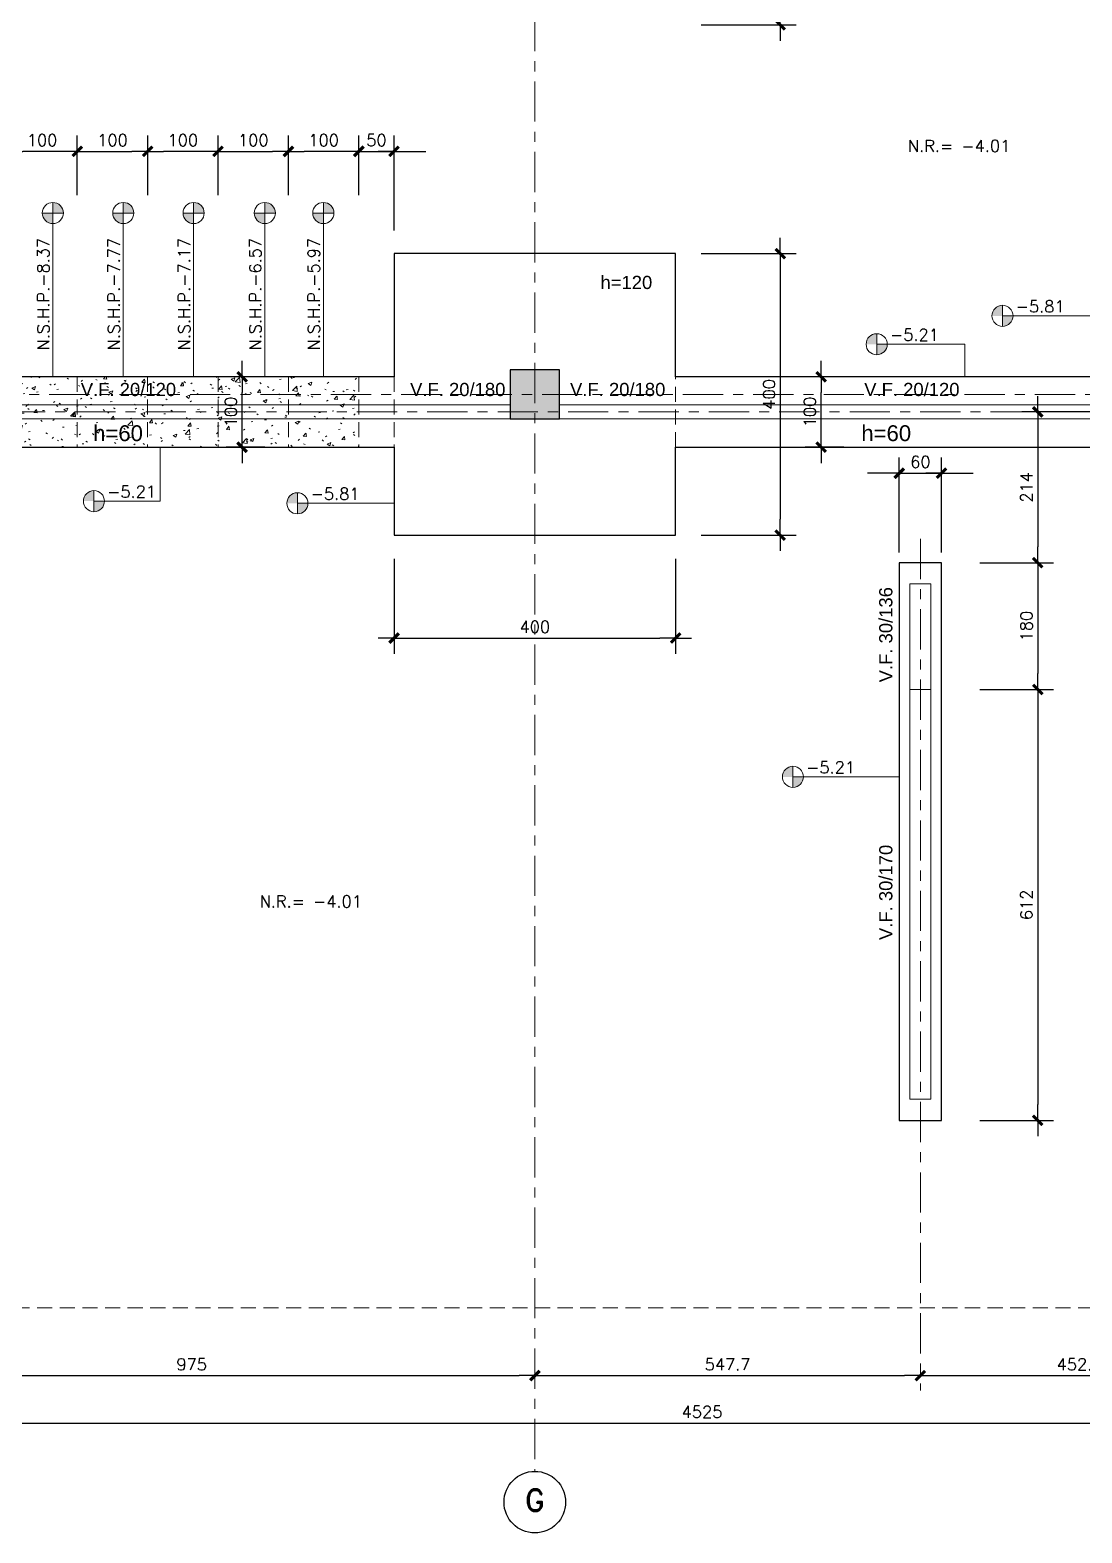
# Model space of a CAD drawing. Extents: x -4 to 6083, y -4 to 8618.
# Drawn here: x 2085 to 3579, y 3177 to 5313 of the extents above; entities that cross this region are included whole.
import ezdxf

# ---------------------------------------------------------------- set-up
doc = ezdxf.new("R2010")
doc.units = 0
doc.header["$LTSCALE"] = 45
doc.header["$MEASUREMENT"] = 0
doc.linetypes.add('Grid Line', pattern=[2.2225, 1.27, -0.3175, 0.3175, -0.3175])
doc.linetypes.add('RLE-PROYECCION', pattern=[0.71438, 0.47625, -0.23813])
doc.layers.get('0').update_dxf_attribs({"linetype": 'CONTINUOUS'})
for name, color, linetype, lineweight in [('A-GENM', 6, 'CONTINUOUS', 15), ('RLE-EJE', 3, 'CONTINUOUS', 25), ('RLE-EJES', 1, 'Grid Line', 9), ('RLE-FUNDACION', 6, 'CONTINUOUS', 25), ('RLE-MURO', 5, 'CONTINUOUS', 25), ('RLE-NIVELES', 3, 'CONTINUOUS', 9), ('RLE-PROYECCION', 2, 'RLE-PROYECCION', 15), ('RLE-SOLID', 252, 'CONTINUOUS', 15), ('RLE-TEXTO-1', 9, 'CONTINUOUS', 9), ('RLE-VIGA', 3, 'CONTINUOUS', 15)]:
    doc.layers.add(name, color=color, linetype=linetype, lineweight=lineweight)
doc.layers.add('RLA-COTAS', color=2, linetype='CONTINUOUS')
doc.layers.add('RLA-COTAS1', color=2, linetype='CONTINUOUS')
doc.styles.add('Arial_2', font='arial.ttf', dxfattribs={"height": 18.75})
doc.styles.add('Arial_3', font='arial.ttf', dxfattribs={"height": 16.875})
doc.styles.add('ROMAND', font='romand', dxfattribs={"height": 31.5})
doc.styles.add('ROMANS', font='ROMANS.shx', dxfattribs={"height": 16.875})
doc.dimstyles.new('ING-75', dxfattribs={"dimscale": 75, "dimtxt": 0.27, "dimasz": 0.3, "dimexe": 0, "dimexo": 0, "dimgap": 0.1, "dimtad": 1, "dimdec": 1, "dimzin": 12, "dimdsep": 46, "dimtxsty": 'ROMANS', "dimblk": 'TICK1', "dimblk1": 'TICK1', "dimblk2": 'TICK1', "dimcen": 0.09, "dimclrd": 2, "dimclre": 1, "dimclrt": 3, "dimadec": 0, "dimazin": 0, "dimtfac": 1, "dimtdec": 0, "dimtix": 1, "dimtmove": 2, "dimatfit": 3, "dimldrblk": 'TICK1', "dimfxl": 0, "dimfxlon": 1, "dimtolj": 1, "dimtzin": 0, "dimarcsym": 0})

# ---------------------------------------------------------------- blocks, each defined once
blk = doc.blocks.new('TICK1')
at = {"color": 2}
for points in [[(0, 0), (-1, 0)], [(0, 0), (1, 0)]]:
    blk.add_lwpolyline(points, dxfattribs=at)
at = {"color": 2, "const_width": 0.2}
blk.add_lwpolyline([(-0.3, -0.3), (0.3, 0.3)], dxfattribs=at)
blk = doc.blocks.new('*D37')
at = {"layer": 'RLA-COTAS', "color": 2, "lineweight": -2, "transparency": 16777216}
blk.add_line((799.6, 3333.5), (5279.6, 3333.5), dxfattribs=at)
at = {"layer": 'RLA-COTAS', "color": 2, "lineweight": -2, "transparency": 16777216, "xscale": 22.5, "yscale": 22.5, "zscale": 22.5, "rotation": 180}
blk.add_blockref('TICK1', (777.1, 3333.5), dxfattribs=at)
at = {"layer": 'RLA-COTAS', "color": 2, "lineweight": -2, "transparency": 16777216, "xscale": 22.5, "yscale": 22.5, "zscale": 22.5}
blk.add_blockref('TICK1', (5302.1, 3333.5), dxfattribs=at)
at = {"layer": 'RLA-COTAS', "color": 3, "transparency": 16777216, "insert": (3039.6, 3349.5), "char_height": 16.88, "attachment_point": 5, "style": 'ROMANS'}
blk.add_mtext('\\A1;4525', dxfattribs=at)
blk = doc.blocks.new('*D43')
at = {"layer": 'RLA-COTAS', "color": 2, "lineweight": -2, "transparency": 16777216}
blk.add_line((1849.6, 3401), (2779.6, 3401), dxfattribs=at)
at = {"layer": 'RLA-COTAS', "color": 2, "lineweight": -2, "transparency": 16777216, "xscale": 22.5, "yscale": 22.5, "zscale": 22.5, "rotation": 180}
blk.add_blockref('TICK1', (1827.1, 3401), dxfattribs=at)
at = {"layer": 'RLA-COTAS', "color": 2, "lineweight": -2, "transparency": 16777216, "xscale": 22.5, "yscale": 22.5, "zscale": 22.5}
blk.add_blockref('TICK1', (2802.1, 3401), dxfattribs=at)
at = {"layer": 'RLA-COTAS', "color": 3, "transparency": 16777216, "insert": (2314.6, 3417), "char_height": 16.88, "attachment_point": 5, "style": 'ROMANS'}
blk.add_mtext('\\A1;975', dxfattribs=at)
blk = doc.blocks.new('*D44')
at = {"layer": 'RLA-COTAS', "color": 2, "lineweight": -2, "transparency": 16777216}
blk.add_line((2824.6, 3401), (3327.3, 3401), dxfattribs=at)
at = {"layer": 'RLA-COTAS', "color": 2, "lineweight": -2, "transparency": 16777216, "xscale": 22.5, "yscale": 22.5, "zscale": 22.5, "rotation": 180}
blk.add_blockref('TICK1', (2802.1, 3401), dxfattribs=at)
at = {"layer": 'RLA-COTAS', "color": 2, "lineweight": -2, "transparency": 16777216, "xscale": 22.5, "yscale": 22.5, "zscale": 22.5}
blk.add_blockref('TICK1', (3349.8, 3401), dxfattribs=at)
at = {"layer": 'RLA-COTAS', "color": 3, "transparency": 16777216, "insert": (3075.9, 3417), "char_height": 16.88, "attachment_point": 5, "style": 'ROMANS'}
blk.add_mtext('\\A1;547.7', dxfattribs=at)
blk = doc.blocks.new('*D45')
at = {"layer": 'RLA-COTAS', "color": 2, "lineweight": -2, "transparency": 16777216}
blk.add_line((3372.3, 3401), (3779.6, 3401), dxfattribs=at)
at = {"layer": 'RLA-COTAS', "color": 2, "lineweight": -2, "transparency": 16777216, "xscale": 22.5, "yscale": 22.5, "zscale": 22.5, "rotation": 180}
blk.add_blockref('TICK1', (3349.8, 3401), dxfattribs=at)
at = {"layer": 'RLA-COTAS', "color": 2, "lineweight": -2, "transparency": 16777216, "xscale": 22.5, "yscale": 22.5, "zscale": 22.5}
blk.add_blockref('TICK1', (3802.1, 3401), dxfattribs=at)
at = {"layer": 'RLA-COTAS', "color": 3, "transparency": 16777216, "insert": (3575.9, 3417), "char_height": 16.88, "attachment_point": 5, "style": 'ROMANS'}
blk.add_mtext('\\A1;452.3', dxfattribs=at)
blk = doc.blocks.new('*D70')
at = {"layer": 'RLA-COTAS1', "color": 1, "lineweight": -2, "transparency": 16777216}
for p, q in [((2602.1, 4561.3), (2602.1, 4426.3)), ((3002.1, 4561.3), (3002.1, 4426.3))]:
    blk.add_line(p, q, dxfattribs=at)
at = {"layer": 'RLA-COTAS1', "color": 2, "lineweight": -2, "transparency": 16777216}
blk.add_line((2624.6, 4448.8), (2979.6, 4448.8), dxfattribs=at)
at = {"layer": 'RLA-COTAS1', "color": 2, "lineweight": -2, "transparency": 16777216, "xscale": 22.5, "yscale": 22.5, "zscale": 22.5, "rotation": 180}
blk.add_blockref('TICK1', (2602.1, 4448.8), dxfattribs=at)
at = {"layer": 'RLA-COTAS1', "color": 2, "lineweight": -2, "transparency": 16777216, "xscale": 22.5, "yscale": 22.5, "zscale": 22.5}
blk.add_blockref('TICK1', (3002.1, 4448.8), dxfattribs=at)
at = {"layer": 'RLA-COTAS1', "color": 3, "transparency": 16777216, "insert": (2802.1, 4464.7), "char_height": 16.88, "attachment_point": 5, "style": 'ROMANS'}
blk.add_mtext('\\A1;400', dxfattribs=at)
blk = doc.blocks.new('*D71')
at = {"layer": 'RLA-COTAS1', "color": 1, "lineweight": -2, "transparency": 16777216}
for p, q in [((3038.2, 4995.1), (3173.2, 4995.1)), ((3038.2, 4595.1), (3173.2, 4595.1))]:
    blk.add_line(p, q, dxfattribs=at)
at = {"layer": 'RLA-COTAS1', "color": 2, "lineweight": -2, "transparency": 16777216}
blk.add_line((3150.7, 4972.6), (3150.7, 4617.6), dxfattribs=at)
at = {"layer": 'RLA-COTAS1', "color": 2, "lineweight": -2, "transparency": 16777216, "xscale": 22.5, "yscale": 22.5, "zscale": 22.5}
for p, rotation in [((3150.7, 4995.1), 90), ((3150.7, 4595.1), 270)]:
    blk.add_blockref('TICK1', p, dxfattribs=dict(at, rotation=rotation))
at = {"layer": 'RLA-COTAS1', "color": 3, "transparency": 16777216, "insert": (3134.8, 4795.1), "char_height": 16.88, "attachment_point": 5, "rotation": 90, "style": 'ROMANS'}
blk.add_mtext('\\A1;400', dxfattribs=at)
blk = doc.blocks.new('*D77')
at = {"layer": 'RLA-COTAS1', "color": 1, "lineweight": -2, "transparency": 16777216}
for p, q in [((3038.2, 5720.1), (3173.2, 5720.1)), ((3038.2, 5320.1), (3173.2, 5320.1))]:
    blk.add_line(p, q, dxfattribs=at)
at = {"layer": 'RLA-COTAS1', "color": 2, "lineweight": -2, "transparency": 16777216}
blk.add_line((3150.7, 5697.6), (3150.7, 5342.6), dxfattribs=at)
at = {"layer": 'RLA-COTAS1', "color": 2, "lineweight": -2, "transparency": 16777216, "xscale": 22.5, "yscale": 22.5, "zscale": 22.5}
for p, rotation in [((3150.7, 5720.1), 90), ((3150.7, 5320.1), 270)]:
    blk.add_blockref('TICK1', p, dxfattribs=dict(at, rotation=rotation))
at = {"layer": 'RLA-COTAS1', "color": 3, "transparency": 16777216, "insert": (3134.8, 5520.1), "char_height": 16.88, "attachment_point": 5, "rotation": 90, "style": 'ROMANS'}
blk.add_mtext('\\A1;400', dxfattribs=at)
blk = doc.blocks.new('*D87')
at = {"layer": 'RLA-COTAS1', "color": 1, "lineweight": -2, "transparency": 16777216}
for p, q in [((3599, 4770.1), (3494, 4770.1)), ((3434, 4555.9), (3539, 4555.9))]:
    blk.add_line(p, q, dxfattribs=at)
at = {"layer": 'RLA-COTAS1', "color": 2, "lineweight": -2, "transparency": 16777216}
blk.add_line((3516.5, 4747.6), (3516.5, 4578.4), dxfattribs=at)
at = {"layer": 'RLA-COTAS1', "color": 2, "lineweight": -2, "transparency": 16777216, "xscale": 22.5, "yscale": 22.5, "zscale": 22.5}
for p, rotation in [((3516.5, 4770.1), 90), ((3516.5, 4555.9), 270)]:
    blk.add_blockref('TICK1', p, dxfattribs=dict(at, rotation=rotation))
at = {"layer": 'RLA-COTAS1', "color": 3, "transparency": 16777216, "insert": (3500.5, 4663), "char_height": 16.88, "attachment_point": 5, "rotation": 90, "style": 'ROMANS'}
blk.add_mtext('\\A1;214', dxfattribs=at)
blk = doc.blocks.new('*D88')
at = {"layer": 'RLA-COTAS1', "color": 1, "lineweight": -2, "transparency": 16777216}
for p, q in [((3434, 4555.9), (3539, 4555.9)), ((3434, 4375.9), (3539, 4375.9))]:
    blk.add_line(p, q, dxfattribs=at)
at = {"layer": 'RLA-COTAS1', "color": 2, "lineweight": -2, "transparency": 16777216}
blk.add_line((3516.5, 4533.4), (3516.5, 4398.4), dxfattribs=at)
at = {"layer": 'RLA-COTAS1', "color": 2, "lineweight": -2, "transparency": 16777216, "xscale": 22.5, "yscale": 22.5, "zscale": 22.5}
for p, rotation in [((3516.5, 4555.9), 90), ((3516.5, 4375.9), 270)]:
    blk.add_blockref('TICK1', p, dxfattribs=dict(at, rotation=rotation))
at = {"layer": 'RLA-COTAS1', "color": 3, "transparency": 16777216, "insert": (3500.5, 4465.9), "char_height": 16.88, "attachment_point": 5, "rotation": 90, "style": 'ROMANS'}
blk.add_mtext('\\A1;180', dxfattribs=at)
blk = doc.blocks.new('*D89')
at = {"layer": 'RLA-COTAS1', "color": 1, "lineweight": -2, "transparency": 16777216}
for p, q in [((3434, 4375.9), (3539, 4375.9)), ((3434, 3763.6), (3539, 3763.6))]:
    blk.add_line(p, q, dxfattribs=at)
at = {"layer": 'RLA-COTAS1', "color": 2, "lineweight": -2, "transparency": 16777216}
blk.add_line((3516.5, 4353.4), (3516.5, 3786.1), dxfattribs=at)
at = {"layer": 'RLA-COTAS1', "color": 2, "lineweight": -2, "transparency": 16777216, "xscale": 22.5, "yscale": 22.5, "zscale": 22.5}
for p, rotation in [((3516.5, 4375.9), 90), ((3516.5, 3763.6), 270)]:
    blk.add_blockref('TICK1', p, dxfattribs=dict(at, rotation=rotation))
at = {"layer": 'RLA-COTAS1', "color": 3, "transparency": 16777216, "insert": (3500.5, 4069.8), "char_height": 16.88, "attachment_point": 5, "rotation": 90, "style": 'ROMANS'}
blk.add_mtext('\\A1;612', dxfattribs=at)
blk = doc.blocks.new('*D90')
at = {"layer": 'RLA-COTAS1', "color": 1, "lineweight": -2, "transparency": 16777216}
for p, q in [((3319.8, 4570.6), (3319.8, 4705.6)), ((3379.8, 4570.6), (3379.8, 4705.6))]:
    blk.add_line(p, q, dxfattribs=at)
at = {"layer": 'RLA-COTAS1', "color": 2, "lineweight": -2, "transparency": 16777216}
for p, q in [((3297.3, 4683.1), (3274.8, 4683.1)), ((3319.8, 4683.1), (3379.8, 4683.1)), ((3402.3, 4683.1), (3424.8, 4683.1))]:
    blk.add_line(p, q, dxfattribs=at)
at = {"layer": 'RLA-COTAS1', "color": 2, "lineweight": -2, "transparency": 16777216, "xscale": 22.5, "yscale": 22.5, "zscale": 22.5}
blk.add_blockref('TICK1', (3319.8, 4683.1), dxfattribs=at)
at = {"layer": 'RLA-COTAS1', "color": 2, "lineweight": -2, "transparency": 16777216, "xscale": 22.5, "yscale": 22.5, "zscale": 22.5, "rotation": 180}
blk.add_blockref('TICK1', (3379.8, 4683.1), dxfattribs=at)
at = {"layer": 'RLA-COTAS1', "color": 3, "transparency": 16777216, "insert": (3349.8, 4699.1), "char_height": 16.88, "attachment_point": 5, "style": 'ROMANS'}
blk.add_mtext('\\A1;60', dxfattribs=at)
blk = doc.blocks.new('*D157')
at = {"layer": 'RLA-COTAS1', "color": 1, "lineweight": -2, "transparency": 16777216}
for p, q in [((2418.5, 4820.1), (2363.7, 4820.1)), ((2418.5, 4720.1), (2363.7, 4720.1))]:
    blk.add_line(p, q, dxfattribs=at)
at = {"layer": 'RLA-COTAS1', "color": 2, "lineweight": -2, "transparency": 16777216}
blk.add_line((2386.2, 4742.6), (2386.2, 4797.6), dxfattribs=at)
at = {"layer": 'RLA-COTAS1', "color": 2, "lineweight": -2, "transparency": 16777216, "xscale": 22.5, "yscale": 22.5, "zscale": 22.5}
for p, rotation in [((2386.2, 4820.1), 90), ((2386.2, 4720.1), 270)]:
    blk.add_blockref('TICK1', p, dxfattribs=dict(at, rotation=rotation))
at = {"layer": 'RLA-COTAS1', "color": 3, "transparency": 16777216, "insert": (2370.2, 4770.1), "char_height": 16.88, "attachment_point": 5, "rotation": 90, "style": 'ROMANS'}
blk.add_mtext('\\A1;100', dxfattribs=at)
blk = doc.blocks.new('*D159')
at = {"layer": 'RLA-COTAS1', "color": 1, "lineweight": -2, "transparency": 16777216}
for p, q in [((3241, 4820.1), (3186.3, 4820.1)), ((3241, 4720.1), (3186.3, 4720.1))]:
    blk.add_line(p, q, dxfattribs=at)
at = {"layer": 'RLA-COTAS1', "color": 2, "lineweight": -2, "transparency": 16777216}
blk.add_line((3208.8, 4742.6), (3208.8, 4797.6), dxfattribs=at)
at = {"layer": 'RLA-COTAS1', "color": 2, "lineweight": -2, "transparency": 16777216, "xscale": 22.5, "yscale": 22.5, "zscale": 22.5}
for p, rotation in [((3208.8, 4820.1), 90), ((3208.8, 4720.1), 270)]:
    blk.add_blockref('TICK1', p, dxfattribs=dict(at, rotation=rotation))
at = {"layer": 'RLA-COTAS1', "color": 3, "transparency": 16777216, "insert": (3192.8, 4770.1), "char_height": 16.88, "attachment_point": 5, "rotation": 90, "style": 'ROMANS'}
blk.add_mtext('\\A1;100', dxfattribs=at)
blk = doc.blocks.new('*D179')
at = {"layer": 'RLA-COTAS1', "color": 1, "lineweight": -2, "transparency": 16777216}
for p, q in [((2052.1, 5078.3), (2052.1, 5162.9)), ((2152.1, 5078.3), (2152.1, 5162.9))]:
    blk.add_line(p, q, dxfattribs=at)
at = {"layer": 'RLA-COTAS1', "color": 2, "lineweight": -2, "transparency": 16777216}
blk.add_line((2129.6, 5140.4), (2074.6, 5140.4), dxfattribs=at)
at = {"layer": 'RLA-COTAS1', "color": 2, "lineweight": -2, "transparency": 16777216, "xscale": 22.5, "yscale": 22.5, "zscale": 22.5, "rotation": 180}
blk.add_blockref('TICK1', (2052.1, 5140.4), dxfattribs=at)
at = {"layer": 'RLA-COTAS1', "color": 2, "lineweight": -2, "transparency": 16777216, "xscale": 22.5, "yscale": 22.5, "zscale": 22.5}
blk.add_blockref('TICK1', (2152.1, 5140.4), dxfattribs=at)
at = {"layer": 'RLA-COTAS1', "color": 3, "transparency": 16777216, "insert": (2102.1, 5156.3), "char_height": 16.88, "attachment_point": 5, "style": 'ROMANS'}
blk.add_mtext('\\A1;100', dxfattribs=at)
blk = doc.blocks.new('*D180')
at = {"layer": 'RLA-COTAS1', "color": 1, "lineweight": -2, "transparency": 16777216}
for p, q in [((2152.1, 5078.3), (2152.1, 5162.9)), ((2252.1, 5078.3), (2252.1, 5162.9))]:
    blk.add_line(p, q, dxfattribs=at)
at = {"layer": 'RLA-COTAS1', "color": 2, "lineweight": -2, "transparency": 16777216}
blk.add_line((2174.6, 5140.4), (2229.6, 5140.4), dxfattribs=at)
at = {"layer": 'RLA-COTAS1', "color": 2, "lineweight": -2, "transparency": 16777216, "xscale": 22.5, "yscale": 22.5, "zscale": 22.5, "rotation": 180}
blk.add_blockref('TICK1', (2152.1, 5140.4), dxfattribs=at)
at = {"layer": 'RLA-COTAS1', "color": 2, "lineweight": -2, "transparency": 16777216, "xscale": 22.5, "yscale": 22.5, "zscale": 22.5}
blk.add_blockref('TICK1', (2252.1, 5140.4), dxfattribs=at)
at = {"layer": 'RLA-COTAS1', "color": 3, "transparency": 16777216, "insert": (2202.1, 5156.3), "char_height": 16.88, "attachment_point": 5, "style": 'ROMANS'}
blk.add_mtext('\\A1;100', dxfattribs=at)
blk = doc.blocks.new('*D181')
at = {"layer": 'RLA-COTAS1', "color": 1, "lineweight": -2, "transparency": 16777216}
for p, q in [((2252.1, 5078.3), (2252.1, 5162.9)), ((2352.1, 5078.3), (2352.1, 5162.9))]:
    blk.add_line(p, q, dxfattribs=at)
at = {"layer": 'RLA-COTAS1', "color": 2, "lineweight": -2, "transparency": 16777216}
blk.add_line((2329.6, 5140.4), (2274.6, 5140.4), dxfattribs=at)
at = {"layer": 'RLA-COTAS1', "color": 2, "lineweight": -2, "transparency": 16777216, "xscale": 22.5, "yscale": 22.5, "zscale": 22.5, "rotation": 180}
blk.add_blockref('TICK1', (2252.1, 5140.4), dxfattribs=at)
at = {"layer": 'RLA-COTAS1', "color": 2, "lineweight": -2, "transparency": 16777216, "xscale": 22.5, "yscale": 22.5, "zscale": 22.5}
blk.add_blockref('TICK1', (2352.1, 5140.4), dxfattribs=at)
at = {"layer": 'RLA-COTAS1', "color": 3, "transparency": 16777216, "insert": (2302.1, 5156.3), "char_height": 16.88, "attachment_point": 5, "style": 'ROMANS'}
blk.add_mtext('\\A1;100', dxfattribs=at)
blk = doc.blocks.new('*D182')
at = {"layer": 'RLA-COTAS1', "color": 1, "lineweight": -2, "transparency": 16777216}
for p, q in [((2352.1, 5078.3), (2352.1, 5162.9)), ((2452.1, 5078.3), (2452.1, 5162.9))]:
    blk.add_line(p, q, dxfattribs=at)
at = {"layer": 'RLA-COTAS1', "color": 2, "lineweight": -2, "transparency": 16777216}
blk.add_line((2374.6, 5140.4), (2429.6, 5140.4), dxfattribs=at)
at = {"layer": 'RLA-COTAS1', "color": 2, "lineweight": -2, "transparency": 16777216, "xscale": 22.5, "yscale": 22.5, "zscale": 22.5, "rotation": 180}
blk.add_blockref('TICK1', (2352.1, 5140.4), dxfattribs=at)
at = {"layer": 'RLA-COTAS1', "color": 2, "lineweight": -2, "transparency": 16777216, "xscale": 22.5, "yscale": 22.5, "zscale": 22.5}
blk.add_blockref('TICK1', (2452.1, 5140.4), dxfattribs=at)
at = {"layer": 'RLA-COTAS1', "color": 3, "transparency": 16777216, "insert": (2402.1, 5156.3), "char_height": 16.88, "attachment_point": 5, "style": 'ROMANS'}
blk.add_mtext('\\A1;100', dxfattribs=at)
blk = doc.blocks.new('*D183')
at = {"layer": 'RLA-COTAS1', "color": 1, "lineweight": -2, "transparency": 16777216}
for p, q in [((2452.1, 5078.3), (2452.1, 5162.9)), ((2552.1, 5078.3), (2552.1, 5162.9))]:
    blk.add_line(p, q, dxfattribs=at)
at = {"layer": 'RLA-COTAS1', "color": 2, "lineweight": -2, "transparency": 16777216}
blk.add_line((2529.6, 5140.4), (2474.6, 5140.4), dxfattribs=at)
at = {"layer": 'RLA-COTAS1', "color": 2, "lineweight": -2, "transparency": 16777216, "xscale": 22.5, "yscale": 22.5, "zscale": 22.5, "rotation": 180}
blk.add_blockref('TICK1', (2452.1, 5140.4), dxfattribs=at)
at = {"layer": 'RLA-COTAS1', "color": 2, "lineweight": -2, "transparency": 16777216, "xscale": 22.5, "yscale": 22.5, "zscale": 22.5}
blk.add_blockref('TICK1', (2552.1, 5140.4), dxfattribs=at)
at = {"layer": 'RLA-COTAS1', "color": 3, "transparency": 16777216, "insert": (2502.1, 5156.3), "char_height": 16.88, "attachment_point": 5, "style": 'ROMANS'}
blk.add_mtext('\\A1;100', dxfattribs=at)
blk = doc.blocks.new('*D184')
at = {"layer": 'RLA-COTAS1', "color": 1, "lineweight": -2, "transparency": 16777216}
for p, q in [((2552.1, 5078.3), (2552.1, 5162.9)), ((2602.1, 5027.9), (2602.1, 5162.9))]:
    blk.add_line(p, q, dxfattribs=at)
at = {"layer": 'RLA-COTAS1', "color": 2, "lineweight": -2, "transparency": 16777216}
for p, q in [((2529.6, 5140.4), (2507.1, 5140.4)), ((2552.1, 5140.4), (2602.1, 5140.4)), ((2624.6, 5140.4), (2647.1, 5140.4))]:
    blk.add_line(p, q, dxfattribs=at)
at = {"layer": 'RLA-COTAS1', "color": 2, "lineweight": -2, "transparency": 16777216, "xscale": 22.5, "yscale": 22.5, "zscale": 22.5}
blk.add_blockref('TICK1', (2552.1, 5140.4), dxfattribs=at)
at = {"layer": 'RLA-COTAS1', "color": 2, "lineweight": -2, "transparency": 16777216, "xscale": 22.5, "yscale": 22.5, "zscale": 22.5, "rotation": 180}
blk.add_blockref('TICK1', (2602.1, 5140.4), dxfattribs=at)
at = {"layer": 'RLA-COTAS1', "color": 3, "transparency": 16777216, "insert": (2577.1, 5156.3), "char_height": 16.88, "attachment_point": 5, "style": 'ROMANS'}
blk.add_mtext('\\A1;50', dxfattribs=at)

msp = doc.modelspace()

# ---------------------------------------------------------------- hatches: boundary and pattern name
at = {"layer": 'A-GENM'}
h = msp.add_hatch(dxfattribs=at)
h.set_pattern_fill('FP_1', color=1, style=0, pattern_type=2)
h.set_pattern_definition([(50, (2192.69, 3632.44), (54.6555, -4.7815), [5.715, -62.865]), (355, (2192.69, 3632.44), (-10.5728, 57.3166), [4.572, -50.292]), (100.451, (2197.245, 3632.04), (44.0828, 52.535), [4.857, -53.427]), (46.184, (2192.69, 3647.68), (81.3237, -12.613), [8.572, -94.297]), (96.636, (2199.47, 3646.63), (71.221, 74.2287), [7.286, -80.141]), (351.184, (2192.69, 3647.68), (71.2217, 74.2274), [6.858, -75.438]), (21, (2200.31, 3643.87), (45.4846, -30.6795), [5.715, -62.865]), (326, (2200.31, 3643.87), (18.5405, 55.256), [4.572, -50.292]), (71.451, (2204.1, 3641.31), (64.025, 24.5763), [4.857, -53.427]), (37.5, (2192.69, 3632.439), (0.9261, 25.36672), [2.515, -47.168, 2.515, -48.539, -50.483]), (37.5, (2192.69, 3632.439), (0.9261, 25.36672), [-100.736, 2.515, -47.968]), (7.5, (2192.69, 3632.44), (20.0456, 30.0546), [2.515, -26.594, 2.515, -46.025, -19.241]), (7.5, (2192.69, 3632.44), (20.0456, 30.0546), [-77.648, 2.515, -16.726]), (327.5, (2175.697, 3632.439), (40.6768, -1.71882), [2.515, -16.535, 2.515, -56.921, -78.867]), (327.5, (2175.697, 3632.439), (40.6768, -1.71882), [-78.486, 2.515, -76.352]), (317.5, (2168.077, 3632.44), (44.4383, 7.6279), [2.515, -22.25, 2.515, -36.957, -56.007]), (317.5, (2168.077, 3632.44), (44.4383, 7.6279), [-64.237, 2.515, -53.492])])
h.paths.add_polyline_path([(2552.065, 4720.123), (2552.065, 4820.128), (1977.448, 4820.128), (1977.448, 4720.123), (2008.178, 4720.123)])
h.paths.add_polyline_path([(1952.065, 4720.123), (1972.065, 4720.123), (1972.065, 4820.128), (1952.065, 4820.128)])
at = {"layer": 'RLE-NIVELES', "linetype": 'Continuous'}
h = msp.add_hatch(color=1, dxfattribs=at)
h.paths.add_polyline_path([(2117.419, 5052.735), (2102.419, 5052.735, 0.41421356), (2117.419, 5037.735)])
h.paths.add_polyline_path([(2132.419, 5052.735, 0.41421356), (2117.419, 5067.735), (2117.419, 5052.735)])
h = msp.add_hatch(color=1, dxfattribs=at)
h.paths.add_polyline_path([(2217.419, 5052.735), (2202.419, 5052.735, 0.41421356), (2217.419, 5037.735)])
h.paths.add_polyline_path([(2232.419, 5052.735, 0.41421356), (2217.419, 5067.735), (2217.419, 5052.735)])
h = msp.add_hatch(color=1, dxfattribs=at)
h.paths.add_polyline_path([(2317.419, 5052.735), (2302.419, 5052.735, 0.41421356), (2317.419, 5037.735)])
h.paths.add_polyline_path([(2332.419, 5052.735, 0.41421356), (2317.419, 5067.735), (2317.419, 5052.735)])
h = msp.add_hatch(color=1, dxfattribs=at)
h.paths.add_polyline_path([(2418.47, 5052.735), (2403.47, 5052.735, 0.41421356), (2418.47, 5037.735)])
h.paths.add_polyline_path([(2433.47, 5052.735, 0.41421356), (2418.47, 5067.735), (2418.47, 5052.735)])
h = msp.add_hatch(color=1, dxfattribs=at)
h.paths.add_polyline_path([(2501.645, 5052.735), (2486.645, 5052.735, 0.41421356), (2501.645, 5037.735)])
h.paths.add_polyline_path([(2516.645, 5052.735, 0.41421356), (2501.645, 5067.735), (2501.645, 5052.735)])
h = msp.add_hatch(color=1, dxfattribs=at)
h.paths.add_polyline_path([(3466.408, 4906.662), (3466.408, 4921.662, 0.41421356), (3451.408, 4906.662)])
h.paths.add_polyline_path([(3466.408, 4891.662, 0.41421356), (3481.408, 4906.662), (3466.408, 4906.662)])
h = msp.add_hatch(color=1, dxfattribs=at)
h.paths.add_polyline_path([(3287.738, 4866.365), (3287.738, 4881.365, 0.41421356), (3272.738, 4866.365)])
h.paths.add_polyline_path([(3287.738, 4851.365, 0.41421356), (3302.738, 4866.365), (3287.738, 4866.365)])
h = msp.add_hatch(color=1, dxfattribs=at)
h.paths.add_polyline_path([(2175.736, 4643.394), (2175.736, 4658.394, 0.41421356), (2160.736, 4643.394)])
h.paths.add_polyline_path([(2175.736, 4628.394, 0.41421356), (2190.736, 4643.394), (2175.736, 4643.394)])
h = msp.add_hatch(color=1, dxfattribs=at)
h.paths.add_polyline_path([(2464.822, 4640.368), (2464.822, 4655.368, 0.41421356), (2449.822, 4640.368)])
h.paths.add_polyline_path([(2464.822, 4625.368, 0.41421356), (2479.822, 4640.368), (2464.822, 4640.368)])
h = msp.add_hatch(color=1, dxfattribs=at)
h.paths.add_polyline_path([(3168.692, 4251.699), (3168.692, 4266.699, 0.41421356), (3153.692, 4251.699)])
h.paths.add_polyline_path([(3168.692, 4236.699, 0.41421356), (3183.692, 4251.699), (3168.692, 4251.699)])
at = {"layer": 'RLE-SOLID'}
msp.add_hatch(color=256, dxfattribs=at).paths.add_polyline_path([(2837.065, 4760.128), (2837.065, 4830.128), (2767.065, 4830.128), (2767.065, 4760.128)], flags=0)

# ---------------------------------------------------------------- linework, layer by layer
at = {"layer": 'RLE-EJE'}
msp.add_circle((2802.065, 3221.181), 43.75, dxfattribs=at)
at = {"layer": 'RLE-EJES'}
for p, q in [((2802.065, 7940.128), (2802.065, 3264.931)), ((312.065, 4795.128), (5712.081, 4795.128)), ((349.033, 4770.128), (5676.317, 4770.128)), ((3349.773, 4589.898), (3349.773, 3379.898))]:
    msp.add_line(p, q, dxfattribs=at)
at = {"layer": 'RLE-FUNDACION'}
for p, q in [((2602.065, 4995.144), (2602.065, 4820.128)), ((3002.065, 4995.144), (2602.065, 4995.144)), ((3002.065, 4820.128), (3002.065, 4995.144)), ((2602.065, 4820.128), (1837.065, 4820.128)), ((3602.065, 4820.128), (3002.065, 4820.128)), ((1837.065, 4720.128), (2602.065, 4720.128)), ((2602.065, 4720.128), (2602.065, 4595.144)), ((3002.065, 4595.144), (3002.065, 4720.128)), ((3002.065, 4720.128), (3602.065, 4720.128)), ((2602.065, 4595.144), (3002.065, 4595.144)), ((3319.773, 4555.898), (3319.773, 3763.6)), ((3379.773, 4555.898), (3319.773, 4555.898)), ((3379.773, 3763.6), (3379.773, 4555.898)), ((3319.773, 3763.6), (3379.773, 3763.6))]:
    msp.add_line(p, q, dxfattribs=at)
at = {"layer": 'RLE-MURO'}
for p, q in [((2837.065, 4830.128), (2767.065, 4830.128)), ((2767.065, 4830.128), (2767.065, 4760.128)), ((2837.065, 4760.128), (2837.065, 4830.128)), ((2767.065, 4760.128), (2837.065, 4760.128))]:
    msp.add_line(p, q, dxfattribs=at)
at = {"layer": 'RLE-NIVELES'}
for p, q in [((2117.419, 4820.128), (2117.419, 5067.735)), ((2217.419, 4820.128), (2217.419, 5067.735)), ((2317.419, 4820.128), (2317.419, 5067.735)), ((2418.47, 4820.128), (2418.47, 5067.735)), ((2501.645, 4820.128), (2501.645, 5067.735)), ((3547.801, 4906.662), (3466.408, 4906.662)), ((3602.065, 4906.662), (3547.801, 4906.662)), ((3412.759, 4866.365), (3287.738, 4866.365)), ((3412.759, 4820.128), (3412.759, 4866.365)), ((2269.957, 4720.128), (2269.957, 4643.394)), ((2269.957, 4643.394), (2175.736, 4643.394)), ((2537.172, 4640.368), (2464.822, 4640.368)), ((2602.065, 4640.368), (2537.172, 4640.368)), ((3239.802, 4251.699), (3168.692, 4251.699)), ((3319.773, 4251.699), (3239.802, 4251.699))]:
    msp.add_line(p, q, dxfattribs=at)
at = {"layer": 'RLE-NIVELES', "color": 3}
for p, q in [((2102.419, 5052.735), (2132.419, 5052.735)), ((2202.419, 5052.735), (2232.419, 5052.735)), ((2302.419, 5052.735), (2332.419, 5052.735)), ((2403.47, 5052.735), (2433.47, 5052.735)), ((2486.645, 5052.735), (2516.645, 5052.735)), ((3466.408, 4921.662), (3466.408, 4891.662)), ((3287.738, 4881.365), (3287.738, 4851.365)), ((2175.736, 4658.394), (2175.736, 4628.394)), ((2464.822, 4655.368), (2464.822, 4625.368)), ((3168.692, 4266.699), (3168.692, 4236.699))]:
    msp.add_line(p, q, dxfattribs=at)
for centre in [(2117.419, 5052.735), (2217.419, 5052.735), (2317.419, 5052.735), (2418.47, 5052.735), (2501.645, 5052.735), (3466.408, 4906.662), (3287.738, 4866.365), (2175.736, 4643.394), (2464.822, 4640.368), (3168.692, 4251.699)]:
    msp.add_circle(centre, 15, dxfattribs=at)
at = {"layer": 'RLE-PROYECCION'}
for p, q in [((2152.065, 4820.128), (2152.065, 4720.128)), ((2252.065, 4820.128), (2252.065, 4720.128)), ((2352.065, 4820.128), (2352.065, 4720.128)), ((2452.065, 4820.128), (2452.065, 4720.128)), ((2552.065, 4820.128), (2552.065, 4720.128)), ((2602.065, 4820.128), (2602.065, 4720.128)), ((3002.065, 4720.128), (3002.065, 4820.128)), ((1773.601, 3497.297), (4101.875, 3497.297))]:
    msp.add_line(p, q, dxfattribs=at)
at = {"layer": 'RLE-VIGA'}
for p, q in [((1837.065, 4780.128), (2607.065, 4780.128)), ((2607.065, 4780.128), (2767.065, 4780.128)), ((2837.065, 4780.128), (2997.065, 4780.128)), ((2997.065, 4780.128), (3607.065, 4780.128)), ((2607.065, 4760.128), (1837.07, 4760.128)), ((2767.065, 4760.128), (2607.065, 4760.128)), ((2997.065, 4760.128), (2837.065, 4760.128)), ((3607.065, 4760.128), (2997.065, 4760.128)), ((3334.773, 4525.898), (3334.773, 4375.916)), ((3334.773, 4525.898), (3364.773, 4525.898)), ((3364.773, 4375.916), (3364.773, 4525.898)), ((3364.773, 4375.916), (3334.773, 4375.916)), ((3334.773, 4375.916), (3334.773, 3793.6)), ((3364.773, 3793.6), (3364.773, 4375.916)), ((3364.773, 3793.6), (3334.773, 3793.6))]:
    msp.add_line(p, q, dxfattribs=at)

# ---------------------------------------------------------------- texts
at = {"layer": 'RLE-EJE', "color": 5, "insert": (2802.074, 3239.497), "char_height": 31.25, "width": 1, "attachment_point": 2, "line_spacing_factor": 0.941778, "style": 'ROMAND'}
msp.add_mtext('G', dxfattribs=at)
at = {"layer": 'RLE-NIVELES', "char_height": 16.875, "attachment_point": 5, "line_spacing_factor": 0.941778, "style": 'ROMANS'}
for s, insert, width in [('N.R.= -4.01', (3404.813, 5148.073), 160.68954), ('-5.81', (3519.982, 4920.136), 71.39207), ('-5.21', (3341.312, 4879.84), 71.39207), ('-5.21', (2229.31, 4656.868), 71.39207), ('-5.81', (2518.397, 4653.842), 71.39207), ('-5.21', (3222.267, 4265.173), 71.39207), ('N.R.= -4.01', (2483.846, 4074.642), 160.68954)]:
    msp.add_mtext(s, dxfattribs=dict(at, insert=insert, width=width))
at = {"layer": 'RLE-NIVELES', "char_height": 16.875, "width": 71.39207, "attachment_point": 5, "rotation": 90, "line_spacing_factor": 0.941778, "style": 'ROMANS'}
for s, insert in [('N.S.H.P.-8.37', (2103.944, 4937.575)), ('N.S.H.P.-7.77', (2203.944, 4937.575)), ('N.S.H.P.-7.17', (2303.944, 4937.575)), ('N.S.H.P.-6.57', (2404.995, 4937.575)), ('N.S.H.P.-5.97', (2488.171, 4937.575))]:
    msp.add_mtext(s, dxfattribs=dict(at, insert=insert))
at = {"layer": 'RLE-TEXTO-1', "attachment_point": 2, "line_spacing_factor": 0.941778}
for s, insert, char_height, width, style in [('h=120', (2932.123, 4963.536), 18.75, 162.06688, 'Arial_2'), ('V.F. 20/120', (2224.796, 4811.439), 18.75, 162.06688, 'Arial_2'), ('V.F. 20/180', (2692.622, 4811.439), 18.75, 162.06688, 'Arial_2'), ('V.F. 20/180', (2919.796, 4811.439), 18.75, 162.06688, 'Arial_2'), ('V.F. 20/120', (3337.708, 4811.439), 18.75, 162.06688, 'Arial_2'), ('h=60', (2209.962, 4751.211), 22.5, 84.56295, 'Arial_3'), ('h=60', (3301.255, 4751.211), 22.5, 84.56295, 'Arial_3')]:
    msp.add_mtext(s, dxfattribs=dict(at, insert=insert, char_height=char_height, width=width, style=style))
at = {"layer": 'RLE-TEXTO-1', "char_height": 18.75, "width": 162.06688, "attachment_point": 2, "rotation": 90, "line_spacing_factor": 0.941778, "style": 'Arial_2'}
for s, insert in [('V.F. 30/136', (3291.251, 4453.638)), ('V.F. 30/170', (3291.251, 4087.489))]:
    msp.add_mtext(s, dxfattribs=dict(at, insert=insert))

# ---------------------------------------------------------------- dimensions: what is measured, and where the dimension line sits
at = {"layer": 'RLA-COTAS'}
for base, p1, p2, picture, middle in [((2802.065, 3401.048), (1827.065, 3408.548), (2802.065, 3408.548), '*D43', (2314.565, 3416.986)), ((3349.773, 3401.048), (2802.065, 3408.548), (3349.773, 3408.548), '*D44', (3075.919, 3416.986)), ((3802.065, 3401.048), (3349.773, 3408.548), (3802.065, 3408.548), '*D45', (3575.919, 3416.986)), ((5302.065, 3333.548), (777.065, 3341.048), (5302.065, 3341.048), '*D37', (3039.565, 3349.486))]:
    dim = msp.add_linear_dim(base=base, p1=p1, p2=p2, dimstyle='ING-75', override={"dimexe": 0, "dimexo": 0, "dimdec": 1, "dimfxl": 0, "dimfxlon": 1}, dxfattribs=at)
    dim.commit()
    dim.dimension.update_dxf_attribs({"geometry": picture, "text_midpoint": middle})
at = {"layer": 'RLA-COTAS1'}
for base, p1, p2, angle, override, picture, middle in [((3150.695, 5320.144), (3038.195, 5720.144), (3038.195, 5320.144), 90, {"dimexe": 0.3, "dimexo": 0, "dimdec": 2, "dimfxl": 1.5, "dimfxlon": 1}, '*D77', (3134.758, 5520.144)), ((2052.065, 5140.387), (2152.065, 5078.324), (2052.065, 5078.324), 180, {"dimexe": 0.3, "dimexo": 0, "dimdec": 2, "dimfxl": 1.5, "dimfxlon": 1}, '*D179', (2102.065, 5156.324)), ((2252.065, 5140.387), (2352.065, 5078.324), (2252.065, 5078.324), 180, {"dimexe": 0.3, "dimexo": 0, "dimdec": 2, "dimfxl": 1.5, "dimfxlon": 1}, '*D181', (2302.065, 5156.324)), ((2452.065, 5140.387), (2552.065, 5078.324), (2452.065, 5078.324), 180, {"dimexe": 0.3, "dimexo": 0, "dimdec": 2, "dimfxl": 1.5, "dimfxlon": 1}, '*D183', (2502.065, 5156.324)), ((3150.695, 4595.144), (3038.195, 4995.144), (3038.195, 4595.144), 90, {"dimexe": 0.3, "dimexo": 0, "dimdec": 2, "dimfxl": 1.5, "dimfxlon": 1}, '*D71', (3134.758, 4795.144)), ((2386.178, 4820.128), (2418.47, 4720.128), (2418.47, 4820.128), 90, {"dimexe": 0.3, "dimdec": 2, "dimfxl": 1.5}, '*D157', (2370.24, 4770.128)), ((3208.754, 4820.128), (3241.046, 4720.128), (3241.046, 4820.128), 90, {"dimexe": 0.3, "dimdec": 2, "dimfxl": 1.5}, '*D159', (3192.816, 4770.128)), ((3516.475, 4555.898), (3621.475, 4770.128), (3411.475, 4555.898), 90, {"dimexe": 0.3, "dimexo": 0, "dimdec": 0, "dimfxl": 1.1, "dimfxlon": 1}, '*D87', (3500.537, 4663.013)), ((3516.475, 4375.916), (3411.475, 4555.898), (3411.475, 4375.916), 90, {"dimexe": 0.3, "dimexo": 0, "dimdec": 0, "dimfxl": 1.1, "dimfxlon": 1}, '*D88', (3500.537, 4465.907)), ((3516.475, 3763.6), (3411.475, 4375.916), (3411.475, 3763.6), 90, {"dimexe": 0.3, "dimexo": 0, "dimdec": 0, "dimfxl": 1.1, "dimfxlon": 1}, '*D89', (3500.537, 4069.758))]:
    dim = msp.add_linear_dim(base=base, p1=p1, p2=p2, angle=angle, dimstyle='ING-75', override=override, dxfattribs=at)
    dim.commit()
    dim.dimension.update_dxf_attribs({"geometry": picture, "text_midpoint": middle})
for base, p1, p2, picture, middle in [((2252.065, 5140.387), (2152.065, 5078.324), (2252.065, 5078.324), '*D180', (2202.065, 5156.324)), ((2452.065, 5140.387), (2352.065, 5078.324), (2452.065, 5078.324), '*D182', (2402.065, 5156.324)), ((2602.065, 5140.387), (2552.065, 5078.324), (2602.065, 5027.887), '*D184', (2577.065, 5156.324)), ((3379.773, 4683.117), (3319.773, 4570.617), (3379.773, 4570.617), '*D90', (3349.773, 4699.054)), ((3002.065, 4448.77), (2602.065, 4561.27), (3002.065, 4561.27), '*D70', (2802.065, 4464.707))]:
    dim = msp.add_linear_dim(base=base, p1=p1, p2=p2, dimstyle='ING-75', override={"dimexe": 0.3, "dimexo": 0, "dimdec": 2, "dimfxl": 1.5, "dimfxlon": 1}, dxfattribs=at)
    dim.commit()
    dim.dimension.update_dxf_attribs({"geometry": picture, "text_midpoint": middle})

doc.saveas('drawing.dxf')
